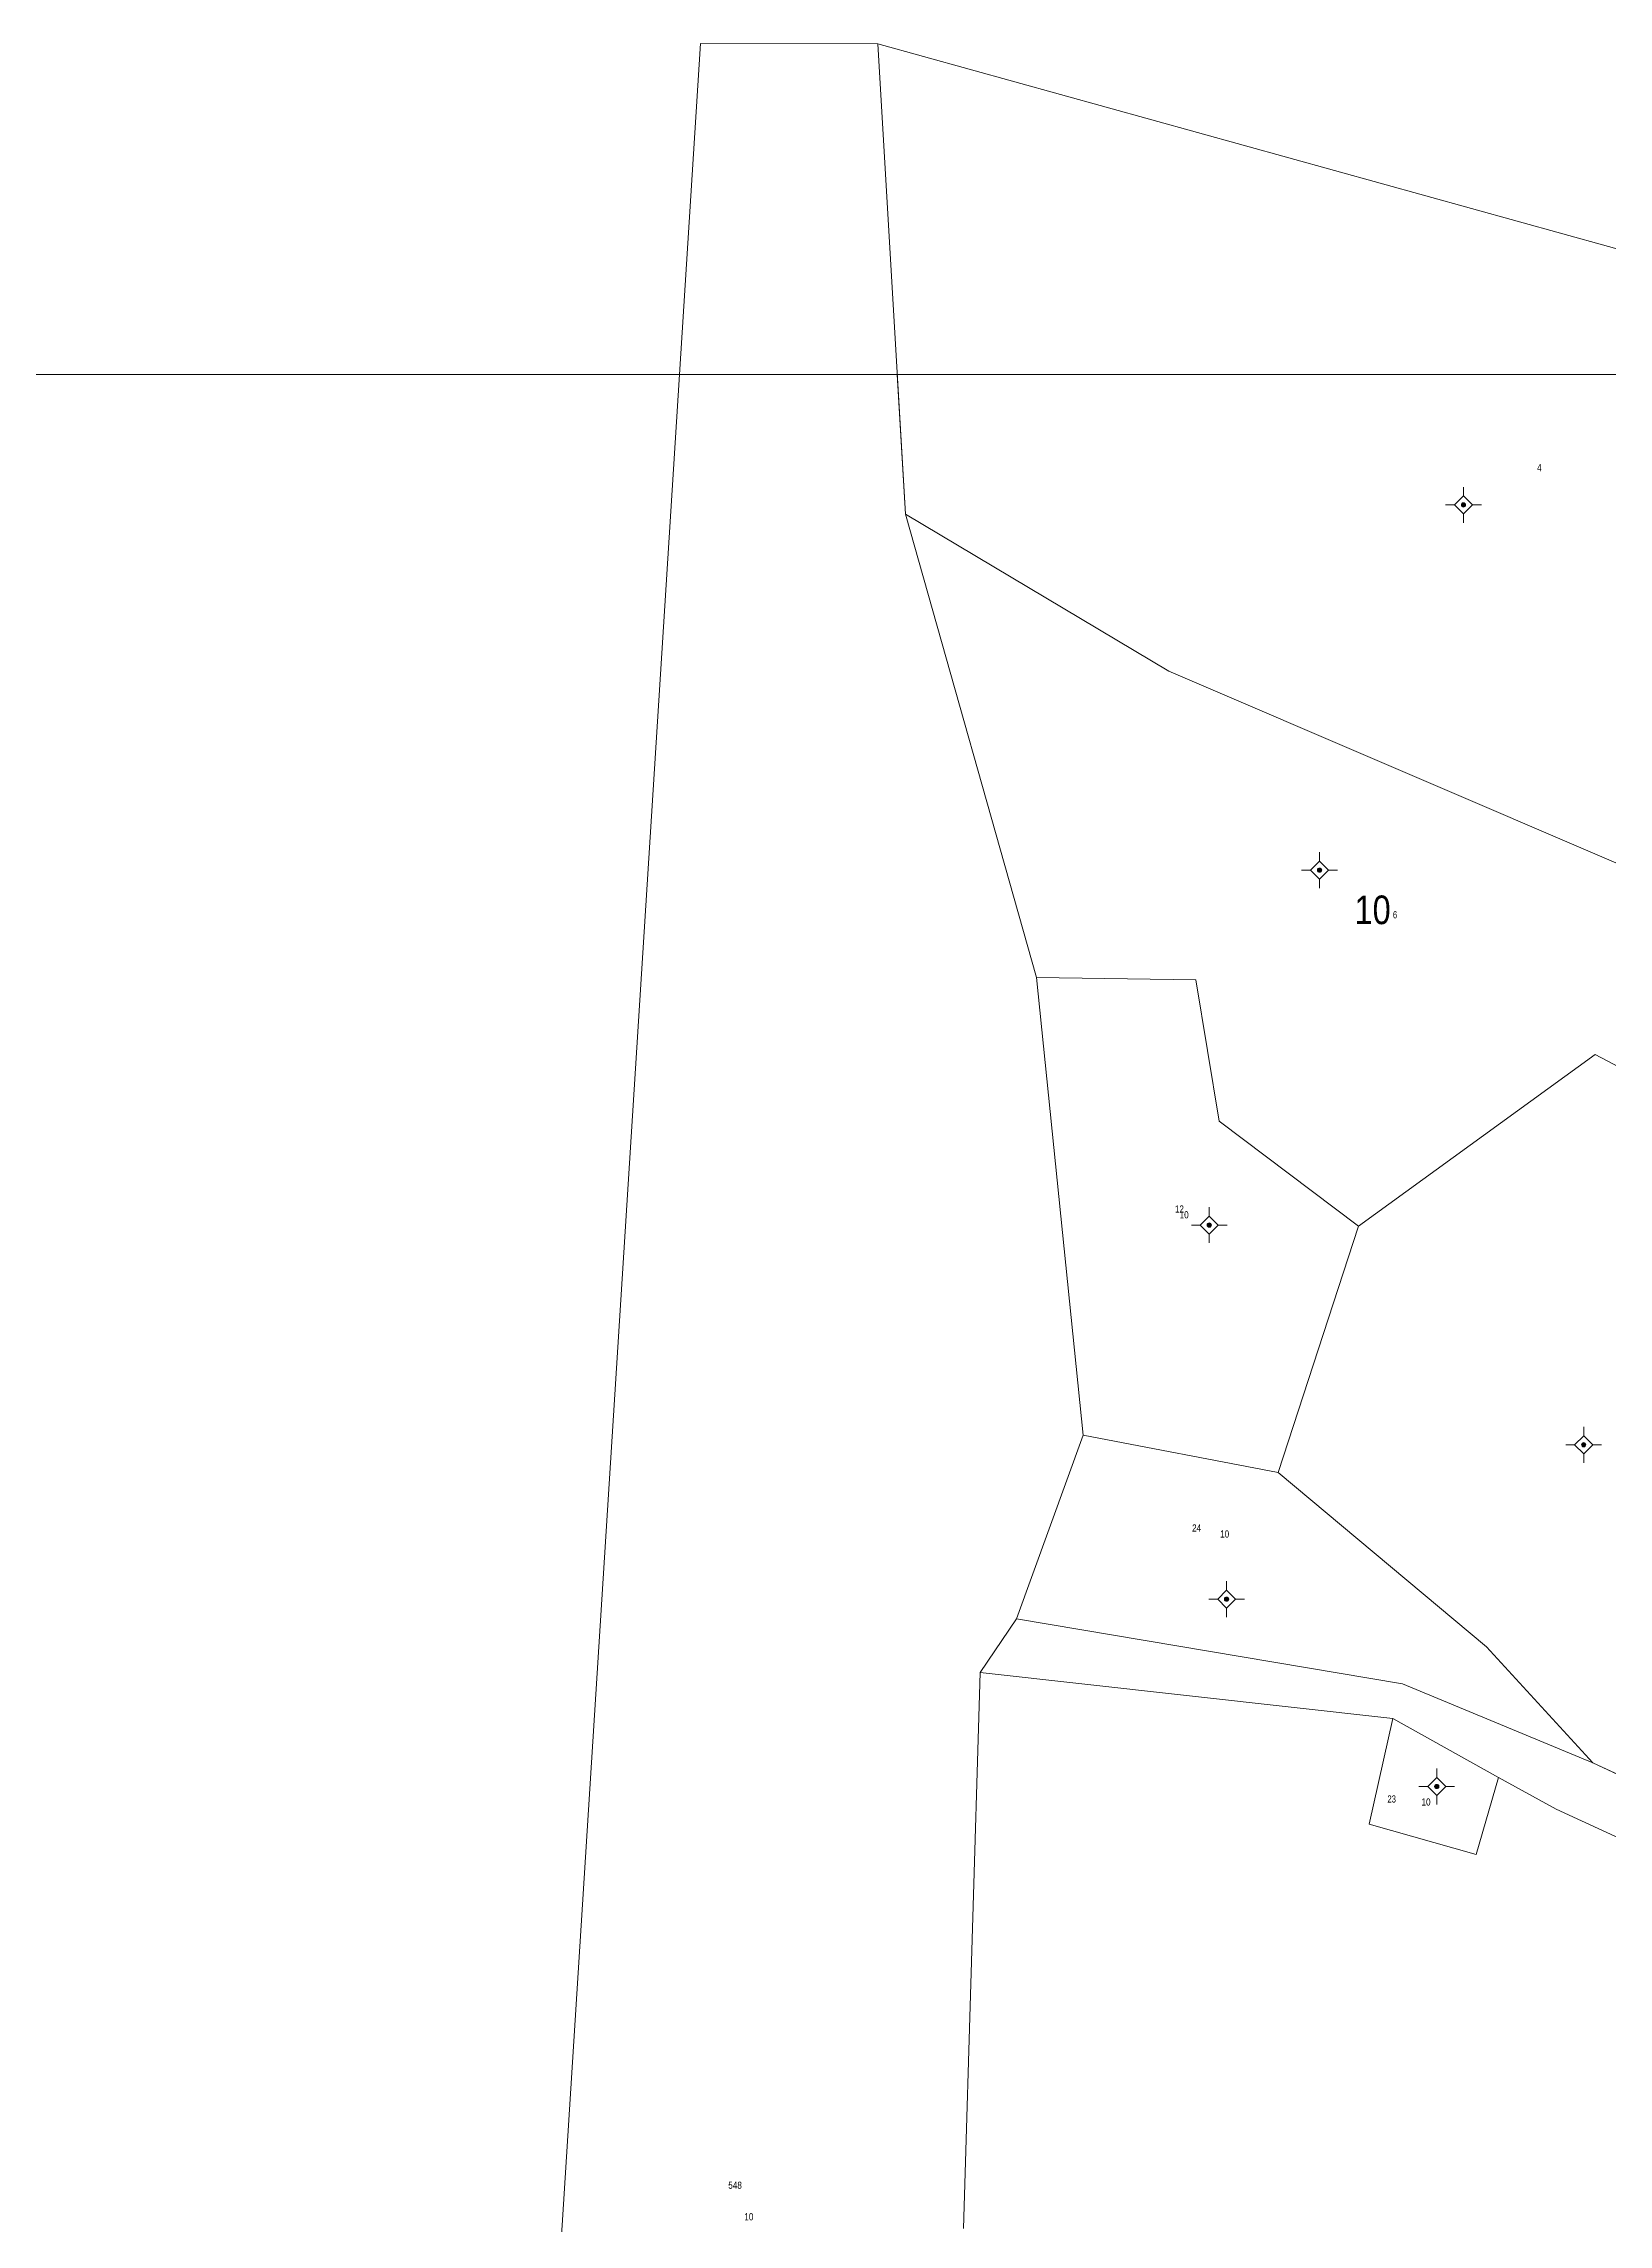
# Model space of a CAD drawing. Header units: metres. Extents: x 343613 to 365037, y 1839984 to 1846362.
# Drawn here: x 364492.7 to 364601.9, y 1840870.8 to 1841023.1 of the extents above; entities that cross this region are included whole.
import ezdxf

# ---------------------------------------------------------------- set-up
doc = ezdxf.new("R2010")
doc.units = ezdxf.units.M
doc.header["$LTSCALE"] = 0.2
for name, color, linetype, lineweight in [('10', 7, 'Continuous', 13), ('11', 7, 'Continuous', 13), ('22', 7, 'Continuous', 13)]:
    doc.layers.add(name, color=color, linetype=linetype, lineweight=lineweight)
doc.layers.add('14', color=7, linetype='Continuous')
doc.layers.add('15', color=7, linetype='Continuous')

msp = doc.modelspace()

# ---------------------------------------------------------------- hatches: boundary and pattern name
at = {"layer": '11'}
for points in [[(364591.9398, 1840990.9, 1), (364591.6397, 1840990.9, 1)], [(364581.8898, 1840965.4, 1), (364581.5897, 1840965.4, 1)], [(364574.1898, 1840940.62, 1), (364573.8897, 1840940.62, 1)], [(364600.3298, 1840925.28, 1), (364600.0297, 1840925.28, 1)], [(364575.3998, 1840914.5, 1), (364575.0997, 1840914.5, 1)], [(364590.0698, 1840901.42, 1), (364589.7697, 1840901.42, 1)]]:
    msp.add_hatch(color=256, dxfattribs=at).paths.add_polyline_path(points)

# ---------------------------------------------------------------- linework, layer by layer
at = {"layer": '10'}
for p, q in [((364550.9, 1841023.1), (364538.51, 1841023.11)), ((364634.06, 1841000.02), (364550.9, 1841023.1)), ((364550.9, 1841023.1), (364552.83, 1840990.25)), ((364552.83, 1840990.25), (364561.97, 1840957.91)), ((364561.97, 1840957.91), (364565.24, 1840925.94)), ((364560.59, 1840913.12), (364558.05, 1840909.38)), ((364586.85, 1840906.16), (364594.24, 1840902.06)), ((364600.83, 1840903.07), (364611.69, 1840898.01)), ((364594.24, 1840902.06), (364598.26, 1840899.83))]:
    msp.add_line(p, q, dxfattribs=at)
for points in [[(364527.11, 1840843.27), (364537.05, 1841000), (364538.51, 1841023.11)], [(364000, 1841000), (364347.21, 1841000), (364537.05, 1841000)], [(364634.06, 1841000.02), (364619.26, 1840958.7), (364571.21, 1840979.29), (364552.83, 1840990.25)], [(364584.45, 1840940.55), (364574.73, 1840947.87), (364573.11, 1840957.75), (364561.97, 1840957.91)], [(364584.45, 1840940.55), (364600.99, 1840952.54), (364622.58, 1840941.12)], [(364600.83, 1840903.07), (364593.4, 1840911.17), (364578.85, 1840923.34), (364584.45, 1840940.55)], [(364578.85, 1840923.34), (364565.24, 1840925.94), (364560.59, 1840913.12), (364587.52, 1840908.59), (364600.83, 1840903.07)], [(364556.89, 1840870.57), (364558.05, 1840909.38), (364586.85, 1840906.16)], [(364586.85, 1840906.16), (364585.21, 1840898.79), (364592.67, 1840896.68), (364594.24, 1840902.06)], [(364598.26, 1840899.83), (364612.96, 1840893.06), (364652.12, 1840883.32)]]:
    msp.add_lwpolyline(points, dxfattribs=at)
at = {"layer": '11'}
for p, q in [((364591.79, 1840992.15), (364591.79, 1840991.53)), ((364591.17, 1840990.9), (364590.54, 1840990.9)), ((364591.79, 1840990.27), (364591.79, 1840989.65)), ((364593.04, 1840990.9), (364592.41, 1840990.9)), ((364581.11, 1840965.4), (364580.49, 1840965.4)), ((364581.74, 1840966.65), (364581.74, 1840966.03)), ((364582.99, 1840965.4), (364582.37, 1840965.4)), ((364581.74, 1840964.77), (364581.74, 1840964.15)), ((364574.04, 1840941.87), (364574.04, 1840941.25)), ((364573.41, 1840940.62), (364572.79, 1840940.62)), ((364574.04, 1840939.99), (364574.04, 1840939.37)), ((364575.29, 1840940.62), (364574.67, 1840940.62)), ((364600.18, 1840926.53), (364600.18, 1840925.91)), ((364599.55, 1840925.28), (364598.93, 1840925.28)), ((364600.18, 1840924.65), (364600.18, 1840924.03)), ((364601.43, 1840925.28), (364600.81, 1840925.28)), ((364575.25, 1840915.75), (364575.25, 1840915.13)), ((364574.63, 1840914.5), (364574, 1840914.5)), ((364575.25, 1840913.87), (364575.25, 1840913.25)), ((364576.5, 1840914.5), (364575.87, 1840914.5)), ((364589.29, 1840901.42), (364588.67, 1840901.42)), ((364589.92, 1840902.67), (364589.92, 1840902.05)), ((364591.17, 1840901.42), (364590.55, 1840901.42)), ((364589.92, 1840900.79), (364589.92, 1840900.17))]:
    msp.add_line(p, q, dxfattribs=at)
for points in [[(364591.79, 1840991.53), (364591.17, 1840990.9), (364591.79, 1840990.27), (364592.41, 1840990.9)], [(364581.74, 1840966.03), (364581.11, 1840965.4), (364581.74, 1840964.77), (364582.37, 1840965.4)], [(364574.04, 1840941.25), (364573.41, 1840940.62), (364574.04, 1840939.99), (364574.67, 1840940.62)], [(364600.18, 1840925.91), (364599.55, 1840925.28), (364600.18, 1840924.65), (364600.81, 1840925.28)], [(364575.25, 1840915.13), (364574.63, 1840914.5), (364575.25, 1840913.87), (364575.87, 1840914.5)], [(364589.92, 1840902.05), (364589.29, 1840901.42), (364589.92, 1840900.79), (364590.55, 1840901.42)]]:
    msp.add_lwpolyline(points, close=True, dxfattribs=at)
for centre in [(364591.7897, 1840990.9), (364581.7398, 1840965.4), (364574.0397, 1840940.62), (364600.1798, 1840925.28), (364575.2498, 1840914.5), (364589.9198, 1840901.42)]:
    msp.add_circle(centre, 0.15, dxfattribs=at)
at = {"layer": '22'}
for p, q in [((364552.26, 1841000), (364552.83, 1840990.25)), ((364552.83, 1840990.25), (364561.97, 1840957.91)), ((364561.97, 1840957.91), (364565.24, 1840925.94)), ((364578.85, 1840923.34), (364584.45, 1840940.55)), ((364578.85, 1840923.34), (364565.24, 1840925.94)), ((364586.85, 1840906.16), (364594.24, 1840902.06))]:
    msp.add_line(p, q, dxfattribs=at)
for points in [[(364000, 1840183.44), (364000, 1841000), (364982.82, 1841000)], [(364619.26, 1840958.7), (364571.21, 1840979.29), (364552.83, 1840990.25)], [(364584.45, 1840940.55), (364574.73, 1840947.87), (364573.11, 1840957.75), (364561.97, 1840957.91)], [(364584.45, 1840940.55), (364600.99, 1840952.54), (364622.58, 1840941.12)], [(364600.83, 1840903.07), (364611.69, 1840898.01), (364614.4, 1840896.75), (364631.46, 1840930.5)], [(364565.24, 1840925.94), (364560.59, 1840913.12), (364587.52, 1840908.59), (364600.83, 1840903.07)], [(364600.83, 1840903.07), (364593.4, 1840911.17), (364578.85, 1840923.34)], [(364556.89, 1840870.57), (364558.05, 1840909.38), (364586.85, 1840906.16)], [(364586.85, 1840906.16), (364585.21, 1840898.79), (364592.67, 1840896.68), (364594.24, 1840902.06)], [(364594.24, 1840902.06), (364598.26, 1840899.83), (364612.96, 1840893.06), (364652.12, 1840883.32)]]:
    msp.add_lwpolyline(points, dxfattribs=at)

# ---------------------------------------------------------------- texts
at = {"layer": '14', "width": 0.85}
for height, p in [(2, (364584.18, 1840961.63)), (0.5, (364571.97, 1840941.09)), (0.5, (364574.8, 1840918.8)), (0.5, (364588.86, 1840900.09)), (0.5, (364541.58, 1840871.13))]:
    msp.add_text('10', height=height, dxfattribs=at).set_placement(p)
at = {"layer": '15'}
for s, width, p in [('4', 0.85, (364596.93, 1840993.25)), ('6', 0.8, (364586.86, 1840962.04)), ('12', 0.85, (364571.64, 1840941.49)), ('24', 0.85, (364572.84, 1840919.22)), ('23', 0.8, (364586.48, 1840900.3)), ('548', 0.85, (364540.46, 1840873.33))]:
    msp.add_text(s, height=0.5, dxfattribs=dict(at, width=width)).set_placement(p)

doc.saveas('drawing.dxf')
